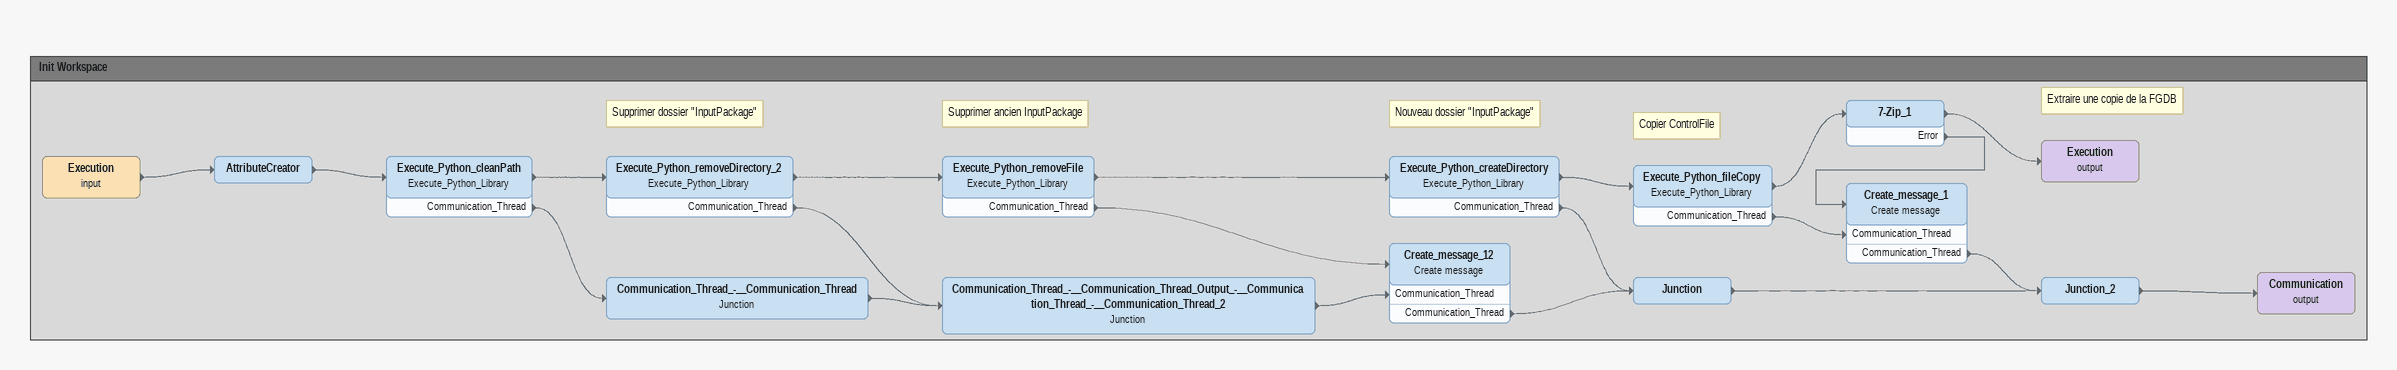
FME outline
Bookmark: Init Workspace
Execution (input)
    -> AttributeCreator
AttributeCreator
    -> Execute_Python_cleanPath
Execute_Python_cleanPath: Execute_Python_Library
    -> Execute_Python_removeDirectory_2
    Communication_Thread -> Communication_Thread_-__Communication_Thread
Note: Supprimer dossier "InputPackage"
Execute_Python_removeDirectory_2: Execute_Python_Library
    -> Execute_Python_removeFile
    Communication_Thread -> Communication_Thread_-__Communication_Thread_Output_-__Communication_Thread_-__Communication_Thread_2
Note: Supprimer ancien InputPackage
Execute_Python_removeFile: Execute_Python_Library
    -> Execute_Python_createDirectory
    Communication_Thread -> Create_message_12
Note: Nouveau dossier "InputPackage"
Execute_Python_createDirectory: Execute_Python_Library
    -> Execute_Python_fileCopy
    Communication_Thread -> Junction
Note: Copier ControlFile
Execute_Python_fileCopy: Execute_Python_Library
    -> 7-Zip_1
    Communication_Thread -> Create_message_1 [Communication_Thread]
Note: Extraire une copie de la FGDB
7-Zip_1
    -> Execution (output)
    Error -> Create_message_1
Execution (output)
Create_message_1: Create message
    Communication_Thread -> Junction_2
Communication_Thread_-__Communication_Thread: Junction
    -> Communication_Thread_-__Communication_Thread_Output_-__Communication_Thread_-__Communication_Thread_2
Communication_Thread_-__Communication_Thread_Output_-__Communication_Thread_-__Communication_Thread_2: Junction
    -> Create_message_12 [Communication_Thread]
Create_message_12: Create message
    Communication_Thread -> Junction
Junction
    -> Junction_2
Junction_2
    -> Communication (output)
Communication (output)
